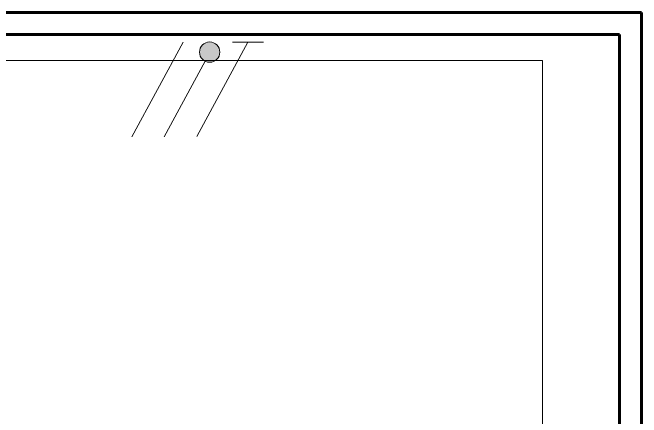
# Model space of a CAD drawing. Header units: metres. Extents: x 29 to 562, y -33 to 369.
# Drawn here: x 300.084 to 304.365, y 212.712 to 215.469 of the extents above; entities that cross this region are included whole.
import ezdxf

# ---------------------------------------------------------------- set-up
doc = ezdxf.new("R2010")
doc.units = ezdxf.units.M
doc.header["$LTSCALE"] = 2
for name, color, linetype, lineweight in [('A-WALL', 7, 'Continuous', 60), ('Alambrado', 7, 'Continuous', 9), ('S-WALL', 7, 'Continuous', 60), ('Tuberia', 1, 'Continuous', 9)]:
    doc.layers.add(name, color=color, linetype=linetype, lineweight=lineweight)

msp = doc.modelspace()

# ---------------------------------------------------------------- hatches: boundary and pattern name
at = {"layer": 'Alambrado', "linetype": 'ByBlock'}
h = msp.add_hatch(color=256, dxfattribs=at)
h.dxf.hatch_style = 1
edge = h.paths.add_edge_path()
edge.add_arc((301.4254, 215.1995), 0.0694, 0, 360)

# ---------------------------------------------------------------- linework, layer by layer
at = {"layer": 'A-WALL'}
for p, q in [((304.3645, 215.4688), (267.3645, 215.4688)), ((304.3645, 176.4688), (304.3645, 215.4688))]:
    msp.add_line(p, q, dxfattribs=at)
at = {"layer": 'Alambrado', "linetype": 'ByBlock'}
for points in [[(301.2454, 215.2674), (300.8959, 214.6222)], [(301.6852, 215.2666), (301.337, 214.6239)], [(301.5815, 215.2662), (301.7916, 215.267)], [(301.3949, 215.1371), (301.1164, 214.6231)]]:
    msp.add_lwpolyline(points, dxfattribs=at)
msp.add_circle((301.4254, 215.1995), 0.0694, dxfattribs=at)
at = {"layer": 'S-WALL'}
for p in [(267.5145, 215.3188), (304.2145, 203.4688)]:
    msp.add_line(p, (304.2145, 215.3188), dxfattribs=at)
at = {"layer": 'Tuberia'}
for p, q in [((303.6905, 215.1435), (296.7386, 215.1435)), ((303.6905, 212.0968), (303.6905, 215.1435))]:
    msp.add_line(p, q, dxfattribs=at)

doc.saveas('drawing.dxf')
